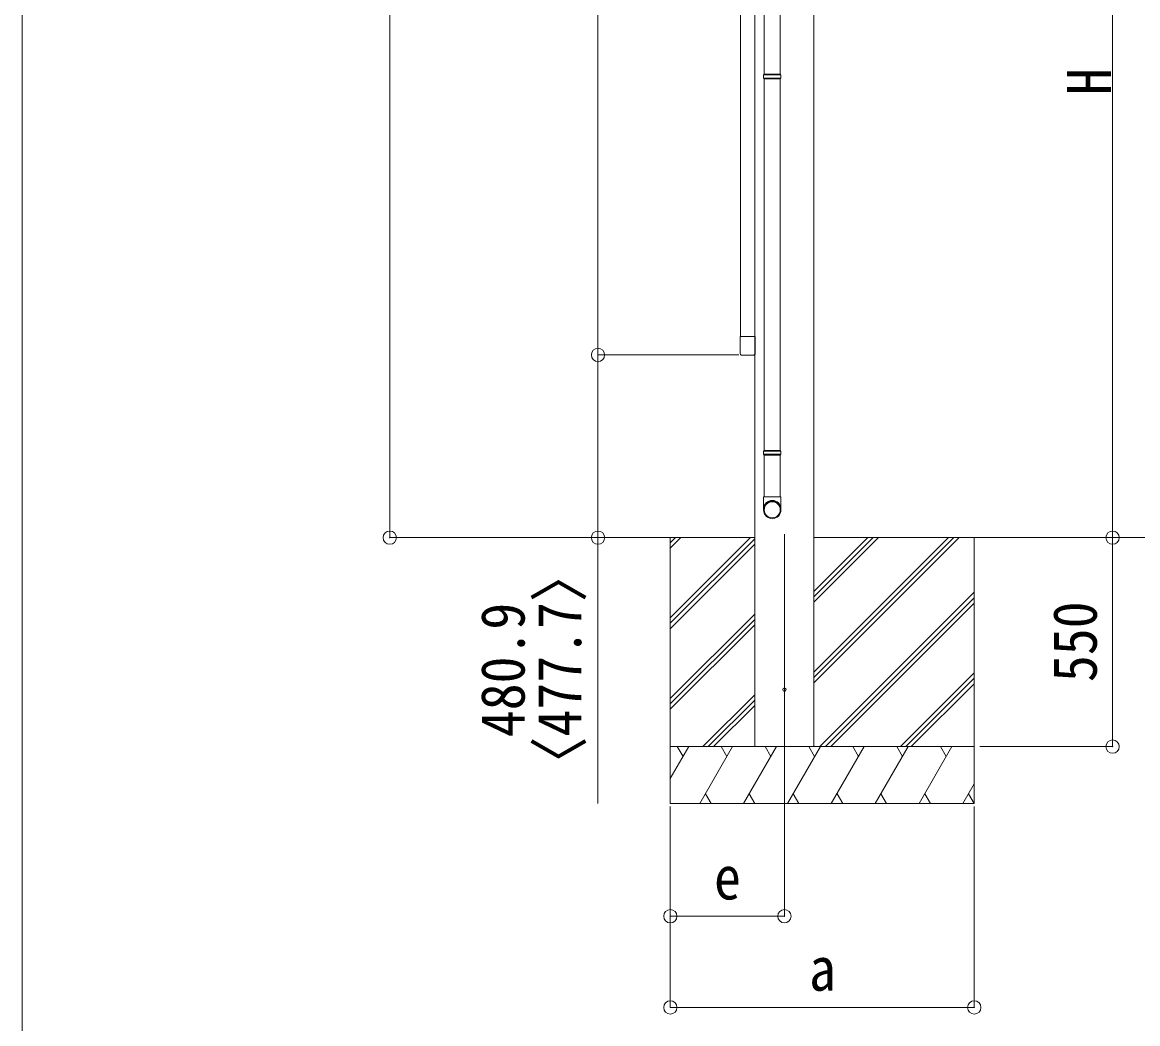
# Model space of a CAD drawing. Units: millimetres at full size, sheet at 1:35. Extents: x -9783 to 9892, y -6828 to 6752.
# Drawn here: x -9783 to -6848, y -2276 to 359 of the extents above; entities that cross this region are included whole.
import ezdxf
from ezdxf.enums import TextEntityAlignment as Align

# ---------------------------------------------------------------- set-up
doc = ezdxf.new("R2010")
doc.units = ezdxf.units.MM
doc.header["$LTSCALE"] = 35
doc.header["$PDMODE"] = 32
doc.header["$PDSIZE"] = 35
for name, color, linetype, lineweight in [('0-0_0', 7, 'Continuous', 9), ('0-1_本体', 4, 'Continuous', 9), ('0-2_部品', 7, 'Continuous', 9), ('0-8_PARTS2', 2, 'Continuous', 9), ('0-A_寸法', 6, 'Continuous', 9), ('1-1_GLASS', 4, 'Continuous', 9), ('1-2_GLASS_SEAL', 7, 'Continuous', 9), ('1-A', 6, 'Continuous', 9), ('F-0_240', 7, 'Continuous', 9)]:
    doc.layers.add(name, color=color, linetype=linetype, lineweight=lineweight)
doc.styles.add('ＭＳ ゴシック', font='')
doc.styles.get('ＭＳ ゴシック').set_extended_font_data('MS Gothic')

msp = doc.modelspace()

# ---------------------------------------------------------------- linework, layer by layer
at = {"layer": '0-0_0'}
for p, q in [((-8451.68, -996.92), (-7855.34, -996.92)), ((-8077.59, -996.92), (-8077.59, -1696.92)), ((-8077.59, -1208.15), (-7866.36, -996.92)), ((-8077.59, -1024.3), (-8050.21, -996.92)), ((-8077.59, -1010.16), (-8064.35, -996.92)), ((-7699.84, -1379.18), (-7317.58, -996.92)), ((-7699.84, -1350.9), (-7345.86, -996.92)), ((-7699.84, -1365.04), (-7331.72, -996.92)), ((-7699.84, -1167.05), (-7529.71, -996.92)), ((-7699.84, -1152.91), (-7543.85, -996.92)), ((-7699.84, -1138.77), (-7557.99, -996.92)), ((-7699.84, -996.92), (-5024.08, -996.92)), ((-7277.59, -996.92), (-7277.59, -1696.92)), ((-8077.59, -1222.29), (-7855.34, -1000.04)), ((-8077.59, -1236.43), (-7855.34, -1014.19)), ((-7683.73, -1546.92), (-7277.59, -1140.78)), ((-7669.59, -1546.92), (-7277.59, -1154.93)), ((-7655.45, -1546.92), (-7277.59, -1169.07)), ((-8077.59, -1420.28), (-7855.34, -1198.03)), ((-8077.59, -1434.42), (-7855.34, -1212.17)), ((-8077.59, -1448.57), (-7855.34, -1226.32)), ((-7471.6, -1546.92), (-7277.59, -1352.91)), ((-7457.46, -1546.92), (-7277.59, -1367.06)), ((-7443.32, -1546.92), (-7277.59, -1381.2)), ((-7992.1, -1546.92), (-7855.34, -1410.16)), ((-7977.96, -1546.92), (-7855.34, -1424.31)), ((-7963.82, -1546.92), (-7855.34, -1438.45)), ((-7277.59, -1546.92), (-8077.59, -1546.92)), ((-8077.59, -1630.75), (-8029.19, -1546.92)), ((-8044.19, -1572.9), (-8059.19, -1546.92)), ((-8000.32, -1696.92), (-7913.72, -1546.92)), ((-7928.72, -1572.9), (-7943.73, -1546.92)), ((-7884.85, -1696.92), (-7798.25, -1546.92)), ((-7813.25, -1572.9), (-7828.25, -1546.92)), ((-7769.38, -1696.92), (-7682.78, -1546.92)), ((-7697.78, -1572.9), (-7712.78, -1546.92)), ((-7653.91, -1696.92), (-7567.31, -1546.92)), ((-7582.31, -1572.9), (-7597.31, -1546.92)), ((-7538.44, -1696.92), (-7451.84, -1546.92)), ((-7481.84, -1546.92), (-7466.84, -1572.9)), ((-7422.97, -1696.92), (-7336.37, -1546.92)), ((-7351.37, -1572.9), (-7366.37, -1546.92)), ((-7985.33, -1670.94), (-7970.33, -1696.92)), ((-7869.86, -1670.94), (-7854.86, -1696.92)), ((-7754.39, -1670.94), (-7739.39, -1696.92)), ((-7638.92, -1670.94), (-7623.92, -1696.92)), ((-7523.45, -1670.94), (-7508.45, -1696.92)), ((-7407.98, -1670.94), (-7392.98, -1696.92)), ((-7307.5, -1696.92), (-7277.59, -1645.11)), ((-7292.5, -1670.94), (-7277.51, -1696.92)), ((-8077.59, -1696.92), (-7277.59, -1696.92))]:
    msp.add_line(p, q, dxfattribs=at)
at = {"layer": '0-1_本体'}
for p, q in [((-7699.59, 1633.08), (-7699.59, -1546.92)), ((-7855.09, 1593.37), (-7855.09, -1546.92))]:
    msp.add_line(p, q, dxfattribs=at)
at = {"layer": '0-1_本体', "color": 6}
for p, q in [((-8267.95, -516.03), (-8267.95, 1556.97)), ((-6913.58, -996.92), (-6913.58, -1546.92))]:
    msp.add_line(p, q, dxfattribs=at)
at = {"layer": '0-2_部品'}
for p, q in [((-7830.34, 1317.02), (-7830.34, 222.83)), ((-7788.34, 1317.02), (-7788.34, 222.83)), ((-7832.34, 220.83), (-7831.34, 222.83)), ((-7786.34, 220.83), (-7832.34, 220.83)), ((-7786.34, 212.83), (-7832.34, 212.83)), ((-7787.34, 222.83), (-7831.34, 222.83)), ((-7787.34, 210.83), (-7831.34, 210.83)), ((-7830.34, 210.83), (-7830.34, -767.35)), ((-7788.34, 210.83), (-7788.34, -767.35)), ((-7786.34, 220.83), (-7787.34, 222.83)), ((-7786.34, 212.83), (-7787.34, 210.83)), ((-7786.34, 220.83), (-7786.34, 212.83)), ((-7832.34, -769.35), (-7831.34, -767.35)), ((-7786.34, -769.35), (-7832.34, -769.35)), ((-7786.34, -777.35), (-7832.34, -777.35)), ((-7787.34, -767.35), (-7831.34, -767.35)), ((-7787.34, -779.35), (-7831.34, -779.35)), ((-7830.34, -779.35), (-7830.34, -889.35)), ((-7788.34, -779.35), (-7788.34, -889.35)), ((-7786.34, -769.35), (-7787.34, -767.35)), ((-7786.34, -777.35), (-7787.34, -779.35)), ((-7786.34, -769.35), (-7786.34, -777.35)), ((-7832.34, -923.5), (-7832.34, -889.35)), ((-7786.34, -889.35), (-7832.34, -889.35)), ((-7786.34, -923.5), (-7786.34, -889.35))]:
    msp.add_line(p, q, dxfattribs=at)
for points in [[(-7832.34, 220.83), (-7832.34, 212.83), (-7831.34, 210.83)], [(-7832.34, -769.35), (-7832.34, -777.35), (-7831.34, -779.35)]]:
    msp.add_lwpolyline(points, dxfattribs=at)
at = {"layer": '0-2_部品', "color": 4}
msp.add_circle((-7777.34, -1396.92), 4.5, dxfattribs=at)
at = {"layer": '0-2_部品'}
for centre, major_axis, ratio, start_param, end_param in [((-7809.34, -921.75), (-23, 0), 0.996195, 3.1415927, 6.2831853), ((-7809.34, -923.5), (-23, 0), 0.996195, 3.1415927, 6.2831853), ((-7809.34, -923.5), (0, -23.43), 0.981806, 4.712389, 7.8539816)]:
    msp.add_ellipse(centre, major_axis=major_axis, ratio=ratio, start_param=start_param, end_param=end_param, dxfattribs=at)
msp.add_ellipse((-7809.34, -923.5), major_axis=(21, 0), ratio=0.996195, dxfattribs=at)
at = {"layer": '0-8_PARTS2'}
msp.add_line((-7777.34, -987.71), (-7777.34, -1746.92), dxfattribs=at)
at = {"layer": '0-A_寸法'}
for p, q in [((-8815.92, -996.92), (-8815.92, 1609.48)), ((-8815.92, -996.92), (-8087.8, -996.92)), ((-8077.59, -2233.29), (-8077.59, -1704.34)), ((-8077.59, -1993.31), (-8077.59, -1704.34)), ((-7777.34, -1993.31), (-7777.34, -1704.34)), ((-7277.59, -2233.29), (-7277.59, -1704.34)), ((-7777.34, -1993.31), (-8077.59, -1993.31)), ((-8077.59, -2233.29), (-7277.59, -2233.29))]:
    msp.add_line(p, q, dxfattribs=at)
for p in [(-8815.92, -996.92), (-8267.95, -996.92), (-8077.59, -1993.31), (-7777.34, -1993.31), (-8077.59, -2233.29), (-7277.59, -2233.29)]:
    msp.add_point(p, dxfattribs=at)
at = {"layer": '1-1_GLASS'}
for p, q in [((-7893.09, 1508.47), (-7893.09, -467.53)), ((-7855.09, 1508.47), (-7855.09, -467.53))]:
    msp.add_line(p, q, dxfattribs=at)
at = {"layer": '1-2_GLASS_SEAL'}
for p, q in [((-7894.09, -467.53), (-7894.09, -511.23)), ((-7854.09, -467.53), (-7894.09, -467.53)), ((-7854.09, -511.23), (-7854.09, -467.53)), ((-7888.59, -516.73), (-7859.59, -516.73))]:
    msp.add_line(p, q, dxfattribs=at)
at = {"layer": '1-2_GLASS_SEAL', "color": 6}
msp.add_line((-8267.95, -996.92), (-8267.95, -1696.92), dxfattribs=at)
at = {"layer": '1-2_GLASS_SEAL'}
for centre, start, end in [((-7888.59, -511.23), 180, 270), ((-7859.59, -511.23), 270, 0)]:
    msp.add_arc(centre, 5.5, start, end, dxfattribs=at)
at = {"layer": '1-A'}
for p, q in [((-6913.58, -996.92), (-6913.58, 1503.08)), ((-8267.95, -516.03), (-7897.36, -516.03)), ((-8267.95, -516.03), (-7897.36, -516.03)), ((-8267.95, -996.92), (-8267.95, -516.03)), ((-6913.58, -996.92), (-7262.94, -996.92)), ((-6913.58, -1546.92), (-7262.94, -1546.92))]:
    msp.add_line(p, q, dxfattribs=at)
for p in [(-8267.95, -516.03), (-8267.95, -996.92), (-6913.58, -996.92), (-6913.58, -1546.92)]:
    msp.add_point(p, dxfattribs=at)
at = {"layer": 'F-0_240', "color": 5}
msp.add_line((-9783.03, 6751.9), (-9783.03, -6828.1), dxfattribs=at)

# ---------------------------------------------------------------- texts
at = {"layer": '0-A_寸法', "color": 7, "style": 'ＭＳ ゴシック', "width": 0.9}
for s, p in [('e', (-7962.59, -1983.81)), ('a', (-7712.59, -2223.79))]:
    msp.add_text(s, height=115.5, dxfattribs=at).set_placement(p, align=Align.BOTTOM_LEFT)
at = {"layer": '1-A', "color": 7, "style": 'ＭＳ ゴシック', "width": 0.9}
for s, p in [('H', (-6883.08, 168.08)), ('〈477.7〉', (-8277.45, -1661.92)), ('550', (-6920.58, -1376.92)), ('480.9', (-8426.34, -1521.92))]:
    msp.add_text(s, height=115.5, rotation=90, dxfattribs=at).set_placement(p, align=Align.BOTTOM_LEFT)

doc.saveas('drawing.dxf')
